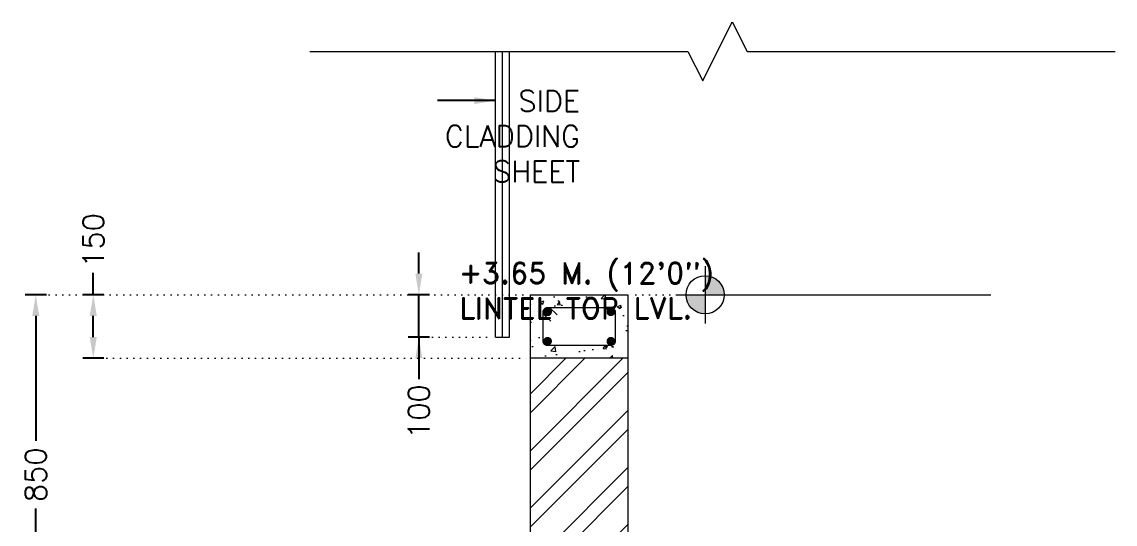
# Model space of a CAD drawing. Header units: millimetres. Extents: x 5227 to 261376, y 53707 to 123566.
# Drawn here: x 102289 to 104871, y 73288 to 74474 of the extents above; entities that cross this region are included whole.
import ezdxf

# ---------------------------------------------------------------- set-up
doc = ezdxf.new("R2010")
doc.units = ezdxf.units.MM
doc.header["$PDMODE"] = 35
doc.header["$PDSIZE"] = -10
doc.linetypes.add('DOT', pattern=[6.35, 0, -6.35])
doc.layers.get('Defpoints').update_dxf_attribs({"lineweight": 0})
for name, color, linetype, lineweight in [('PV_BEAM_LINE', 5, 'Continuous', 0), ('PV_DIMENTION_SECOND_ROMANS', 7, 'Continuous', 0), ('PV_DOTED LINE', 252, 'DOT', 0), ('PV_MASONRY', 10, 'Continuous', 0), ('PV_REINFORCEMENT _DOT_LINE', 3, 'Continuous', 0), ('PV_REINFORCEMENT_LINE', 6, 'Continuous', 0), ('PV_STEEL LINE', 7, 'Continuous', 0), ('PV_TEXT_ROMAND', 1, 'Continuous', 0), ('PV_TEXT_ROMANS', 7, 'Continuous', 0)]:
    doc.layers.add(name, color=color, linetype=linetype, lineweight=lineweight)
doc.layers.add('PV_HATCH', color=252, linetype='Continuous', lineweight=0, transparency=0.5)
doc.styles.add('PV_ROMAND', font='romand.shx')
doc.styles.add('PV_ROMANS', font='romans.shx')
doc.dimstyles.new('PV_1-25_MM', dxfattribs={"dimscale": 25, "dimtxt": 2, "dimasz": 2, "dimexe": 1, "dimexo": 0.625, "dimtad": 0, "dimdec": 0, "dimdsep": 46, "dimtxsty": 'PV_ROMANS', "dimcen": 2.5, "dimadec": 0, "dimazin": 0, "dimtfac": 1, "dimtdec": 0, "dimtmove": 1, "dimatfit": 2, "dimfxl": 1, "dimfxlon": 1, "dimarcsym": 0})

# ---------------------------------------------------------------- blocks, each defined once
blk = doc.blocks.new('G$CD765F1D5')
at = {"layer": 'PV_HATCH'}
h = blk.add_hatch(dxfattribs=at)
h.set_pattern_fill('AR-CONC', color=252, scale=0.5)
h.set_pattern_definition([(50, (-167808.08, -85632.94), (91.092334, -7.969543), [9.525, -104.775]), (355, (-167808.08, -85632.94), (-17.62171, 95.528423), [7.62, -83.82029]), (100.451445, (-167800.49, -85633.61), (73.470624, 87.558876), [8.095004, -89.045122]), (46.1842, (-167808.08, -85607.54), (135.53952, -21.021164), [14.2875, -157.1625]), (96.63556, (-167796.78, -85609.3), (118.70207, 123.71306), [12.14251, -133.5678]), (351.18415, (-167808.08, -85607.54), (118.70207, 123.71306), [11.42998, -125.72987]), (21, (-167795.38, -85613.89), (75.807196, -51.1326), [9.525, -104.775]), (326, (-167795.38, -85613.89), (30.901014, 92.093983), [7.62, -83.82]), (71.451445, (-167789.06, -85618.15), (106.70821, 40.961384), [8.095004, -89.04497]), (37.5, (-167808.08, -85632.942), (1.5443016, 42.2775194), [0, -82.804, 0, -85.09, 0, -84.1375]), (7.5, (-167808.08, -85632.94), (33.409831, 50.090287), [0, -48.514, 0, -80.899, 0, -32.0675]), (327.5, (-167836.4, -85632.94), (67.7952976, -2.864372), [0, -31.75, 0, -99.06, 0, -131.445]), (317.5, (-167849.1, -85632.94), (74.06459, 12.713246), [0, -41.275, 0, -65.786, 0, -93.345])])
h.paths.add_polyline_path([(-115, 125), (-115, -25), (115, -25), (115, 125)])
h.paths.add_polyline_path([(-75, 95, 0.414214), (-85, 85), (-85, 15, 0.414214), (-75, 5), (75, 5, 0.414214), (85, 15), (85, 85, 0.414214), (75, 95)], flags=16)
h.paths.add_polyline_path([(79.9, 84.8, -1), (69.6, 84.8, -1)], flags=0)
h.paths.add_polyline_path([(-69.6, 84.8, -1), (-79.9, 84.8, -1)], flags=0)
h.paths.add_polyline_path([(69.6, 15.2, -1), (79.9, 15.2, -1)], flags=0)
h.paths.add_polyline_path([(-79.9, 15.2, -1), (-69.6, 15.2, -1)], flags=0)
at = {"layer": 'PV_BEAM_LINE'}
blk.add_lwpolyline([(-115, 125), (115, 125), (115, -25), (-115, -25)], close=True, dxfattribs=at)
at = {"layer": 'PV_REINFORCEMENT _DOT_LINE'}
for points in [[(-79.9, 84.8, 10.2, 10.2, -1), (-69.6, 84.8, 10.2, 10.2, -1)], [(79.9, 84.8, 10.2, 10.2, 1), (69.6, 84.8, 10.2, 10.2, 1)], [(-79.9, 15.2, 10.2, 10.2, 1), (-69.6, 15.2, 10.2, 10.2, 1)], [(79.9, 15.2, 10.2, 10.2, -1), (69.6, 15.2, 10.2, 10.2, -1)]]:
    blk.add_lwpolyline(points, format="xyseb", close=True, dxfattribs=at)
at = {"layer": 'PV_REINFORCEMENT_LINE'}
for p, q in [((-85, 80), (-67.3, 62.3)), ((-70, 95), (-52.3, 77.3))]:
    blk.add_line(p, q, dxfattribs=at)
blk.add_lwpolyline([(-75, 95), (75, 95, -0.414214), (85, 85), (85, 15, -0.414214), (75, 5), (-75, 5, -0.414214), (-85, 15), (-85, 85, -0.414214)], format="xyb", close=True, dxfattribs=at)
blk = doc.blocks.new('*U665')
at = {"layer": 'PV_HATCH'}
h = blk.add_hatch(color=252, dxfattribs=at)
h.dxf.hatch_style = 1
h.paths.add_polyline_path([(0, -150), (0, 0), (-150, 0, 0.414214)])
h.paths.add_polyline_path([(0, 150), (0, 0), (150, 0, 0.414214)])
at = {"layer": 'PV_TEXT_ROMAND', "color": 250}
for p, q in [((0, 225), (0, -225)), ((-225, 0), (225, 0)), ((-150, 0), (300, 0)), ((-75, 0), (375, 0)), ((0, 0), (450, 0)), ((75, 0), (525, 0)), ((150, 0), (600, 0)), ((225, 0), (675, 0)), ((300, 0), (750, 0)), ((375, 0), (825, 0)), ((450, 0), (900, 0)), ((525, 0), (975, 0)), ((600, 0), (1050, 0)), ((675, 0), (1125, 0)), ((750, 0), (1200, 0)), ((825, 0), (1275, 0)), ((900, 0), (1350, 0)), ((975, 0), (1425, 0)), ((1050, 0), (1500, 0)), ((1125, 0), (1575, 0)), ((1200, 0), (1650, 0)), ((1275, 0), (1725, 0)), ((1350, 0), (1800, 0)), ((1425, 0), (1875, 0)), ((1500, 0), (1950, 0)), ((1575, 0), (2025, 0)), ((1650, 0), (2100, 0)), ((1725, 0), (2175, 0)), ((1800, 0), (2250, 0))]:
    blk.add_line(p, q, dxfattribs=at)
at = {"layer": 'PV_TEXT_ROMAND'}
blk.add_circle((0, 0), 150, dxfattribs=at)
blk = doc.blocks.new('*D672')
at = {"layer": 'Defpoints', "color": 0, "transparency": 16777216}
for p in [(102321.4, 73829.5), (103490.2, 73829.5), (103490.2, 72979.5)]:
    blk.add_point(p, dxfattribs=at)
at = {"layer": 'PV_DIMENTION_SECOND_ROMANS', "color": 0, "lineweight": -2, "transparency": 16777216}
for p, q in [((102346.4, 73829.5), (102296.4, 73829.5)), ((102321.4, 73779.5), (102321.4, 73484.5)), ((102321.4, 73029.5), (102321.4, 73324.6)), ((102346.4, 72979.5), (102296.4, 72979.5))]:
    blk.add_line(p, q, dxfattribs=at)
at = {"layer": 'PV_DIMENTION_SECOND_ROMANS', "color": 0, "transparency": 16777216}
for points in [[(102329.7, 73779.5), (102313.1, 73779.5), (102321.4, 73829.5)], [(102313.1, 73029.5), (102329.7, 73029.5), (102321.4, 72979.5)]]:
    blk.add_solid(points, dxfattribs=at)
at = {"layer": 'PV_DIMENTION_SECOND_ROMANS', "color": 0, "transparency": 16777216, "insert": (102321.4, 73404.5), "char_height": 50, "attachment_point": 5, "rotation": 90, "style": 'PV_ROMANS'}
blk.add_mtext('850', dxfattribs=at)
blk = doc.blocks.new('*D674')
at = {"layer": 'Defpoints', "color": 0, "transparency": 16777216}
for p in [(103226.4, 73829.5), (103490.2, 73829.5), (103440.2, 73729.5)]:
    blk.add_point(p, dxfattribs=at)
at = {"layer": 'PV_DIMENTION_SECOND_ROMANS', "color": 0, "lineweight": -2, "transparency": 16777216}
for p, q in [((103226.4, 73879.5), (103226.4, 73929.5)), ((103251.4, 73829.5), (103201.4, 73829.5)), ((103226.4, 73729.5), (103226.4, 73829.5)), ((103251.4, 73729.5), (103201.4, 73729.5)), ((103226.4, 73729.5), (103226.4, 73629.9))]:
    blk.add_line(p, q, dxfattribs=at)
at = {"layer": 'PV_DIMENTION_SECOND_ROMANS', "color": 0, "transparency": 16777216}
for points in [[(103218.1, 73879.5), (103234.7, 73879.5), (103226.4, 73829.5)], [(103234.7, 73679.5), (103218.1, 73679.5), (103226.4, 73729.5)]]:
    blk.add_solid(points, dxfattribs=at)
at = {"layer": 'PV_DIMENTION_SECOND_ROMANS', "color": 0, "transparency": 16777216, "insert": (103226.4, 73553.6), "char_height": 50, "attachment_point": 5, "rotation": 90, "style": 'PV_ROMANS'}
blk.add_mtext('100', dxfattribs=at)
blk = doc.blocks.new('*D676')
at = {"layer": 'Defpoints', "color": 0, "transparency": 16777216}
for p in [(102457.3, 73829.5), (103490.2, 73829.5), (103490.2, 73679.5)]:
    blk.add_point(p, dxfattribs=at)
at = {"layer": 'PV_DIMENTION_SECOND_ROMANS', "color": 0, "lineweight": -2, "transparency": 16777216}
for p, q in [((102457.3, 73829.5), (102457.3, 73881.5)), ((102482.3, 73829.5), (102432.3, 73829.5)), ((102457.3, 73729.5), (102457.3, 73779.5)), ((102482.3, 73679.5), (102432.3, 73679.5))]:
    blk.add_line(p, q, dxfattribs=at)
at = {"layer": 'PV_DIMENTION_SECOND_ROMANS', "color": 0, "transparency": 16777216}
for points in [[(102465.7, 73779.5), (102449, 73779.5), (102457.3, 73829.5)], [(102449, 73729.5), (102465.7, 73729.5), (102457.3, 73679.5)]]:
    blk.add_solid(points, dxfattribs=at)
at = {"layer": 'PV_DIMENTION_SECOND_ROMANS', "color": 0, "transparency": 16777216, "insert": (102457.3, 73957.8), "char_height": 50, "attachment_point": 5, "rotation": 90, "style": 'PV_ROMANS'}
blk.add_mtext('150', dxfattribs=at)

msp = doc.modelspace()

# ---------------------------------------------------------------- hatches: boundary and pattern name
at = {"layer": 'PV_HATCH'}
h = msp.add_hatch(dxfattribs=at)
h.set_pattern_fill('ANSI32', color=252, scale=10)
h.set_pattern_definition([(45, (-74083.5, -16959.17), (-67.35192, 67.35192), []), (45, (-74038.6, -16959.17), (-67.35192, 67.35192), [])])
h.paths.add_polyline_path([(103720.2, 69525.8), (103720.2, 70029.5), (103490.2, 70029.5), (103490.2, 69525.8)])
h.paths.add_polyline_path([(103490.2, 70179.5), (103720.2, 70179.5), (103720.2, 71029.5), (103490.2, 71029.5)])
h.paths.add_polyline_path([(103720.2, 72829.5), (103490.2, 72829.5), (103490.2, 72529.5), (103720.2, 72529.5)])
h.paths.add_polyline_path([(103720.2, 73679.5), (103490.2, 73679.5), (103490.2, 72979.5), (103720.2, 72979.5)])

# ---------------------------------------------------------------- linework, layer by layer
at = {"layer": 'PV_DOTED LINE', "ltscale": 2.5}
for p, q in [((102321.4, 73829.5), (103490.2, 73829.5)), ((103835.1, 73829.5), (103720.2, 73829.5)), ((103226.4, 73729.5), (103407.2, 73729.5)), ((102457.3, 73679.5), (103490.2, 73679.5))]:
    msp.add_line(p, q, dxfattribs=at)
at = {"layer": 'PV_MASONRY'}
for p, q in [((103490.2, 72379.5), (103490.2, 73829.5)), ((103720.2, 73829.5), (103720.2, 72379.5))]:
    msp.add_line(p, q, dxfattribs=at)
at = {"layer": 'PV_STEEL LINE', "color": 250}
for p, q in [((103407.2, 73729.5), (103407.2, 74404.2)), ((103440.2, 73729.5), (103440.2, 74404.2)), ((103407.2, 73729.5), (103440.2, 73729.5))]:
    msp.add_line(p, q, dxfattribs=at)
at = {"layer": 'PV_STEEL LINE', "color": 254}
msp.add_line((103423.7, 73729.5), (103423.7, 74404.2), dxfattribs=at)
at = {"layer": 'PV_STEEL LINE', "color": 250}
msp.add_lwpolyline([(102968.9, 74404.2), (103862, 74404.2), (103897.5, 74334.4), (103966.5, 74473.9), (104002, 74404.2), (104871.1, 74404.2)], dxfattribs=at)

# ---------------------------------------------------------------- block references
at = {"layer": 'PV_DIMENTION_SECOND_ROMANS', "xscale": 0.2999999999999999, "yscale": 0.2999999999999999, "zscale": 0.2999999999999999}
msp.add_blockref('*U665', (103902.6, 73829.5), dxfattribs=at)
at = {"layer": 'PV_DIMENTION_SECOND_ROMANS'}
msp.add_blockref('G$CD765F1D5', (103605.2, 73704.5), dxfattribs=at)

# ---------------------------------------------------------------- texts
at = {"layer": 'PV_TEXT_ROMAND', "insert": (103958.8, 73905.7), "char_height": 50, "attachment_point": 3, "style": 'PV_ROMAND'}
msp.add_mtext('\\pxr0.05385,ql;+3.65 M. (12\'0") \\PLINTEL TOP LVL.', dxfattribs=at)
at = {"layer": 'PV_TEXT_ROMANS', "insert": (103253.5, 74312.2), "char_height": 50, "attachment_point": 1, "style": 'PV_ROMANS'}
msp.add_mtext('\\pxr0.16155,qr;SIDE \\PCLADDING \\PSHEET', dxfattribs=at)

# ---------------------------------------------------------------- dimensions: what is measured, and where the dimension line sits
at = {"layer": 'PV_DIMENTION_SECOND_ROMANS'}
for base, p1, picture, middle in [((102457.3, 73829.5), (103490.2, 73679.5), '*D676', (102465.9, 73957.8)), ((103226.4, 73829.5), (103440.2, 73729.5), '*D674', (103226.4, 73553.6))]:
    dim = msp.add_linear_dim(base=base, p1=p1, p2=(103490.2, 73829.5), angle=90, dimstyle='PV_1-25_MM', dxfattribs=at)
    dim.commit()
    dim.dimension.update_dxf_attribs({"geometry": picture, "text_midpoint": middle, "dimtype": 160})
dim = msp.add_linear_dim(base=(102321.4, 73829.5), p1=(103490.2, 72979.5), p2=(103490.2, 73829.5), angle=90, dimstyle='PV_1-25_MM', dxfattribs=at)
dim.commit()
dim.dimension.update_dxf_attribs({"geometry": '*D672', "text_midpoint": (102321.4, 73404.5)})

# ---------------------------------------------------------------- leaders
msp.add_leader([(103407.2, 74287.9), (103270.4, 74287.9)], dimstyle='PV_1-25_MM', override={"dimgap": 0.625, "dimtad": 0}, dxfattribs=at)

doc.saveas('drawing.dxf')
